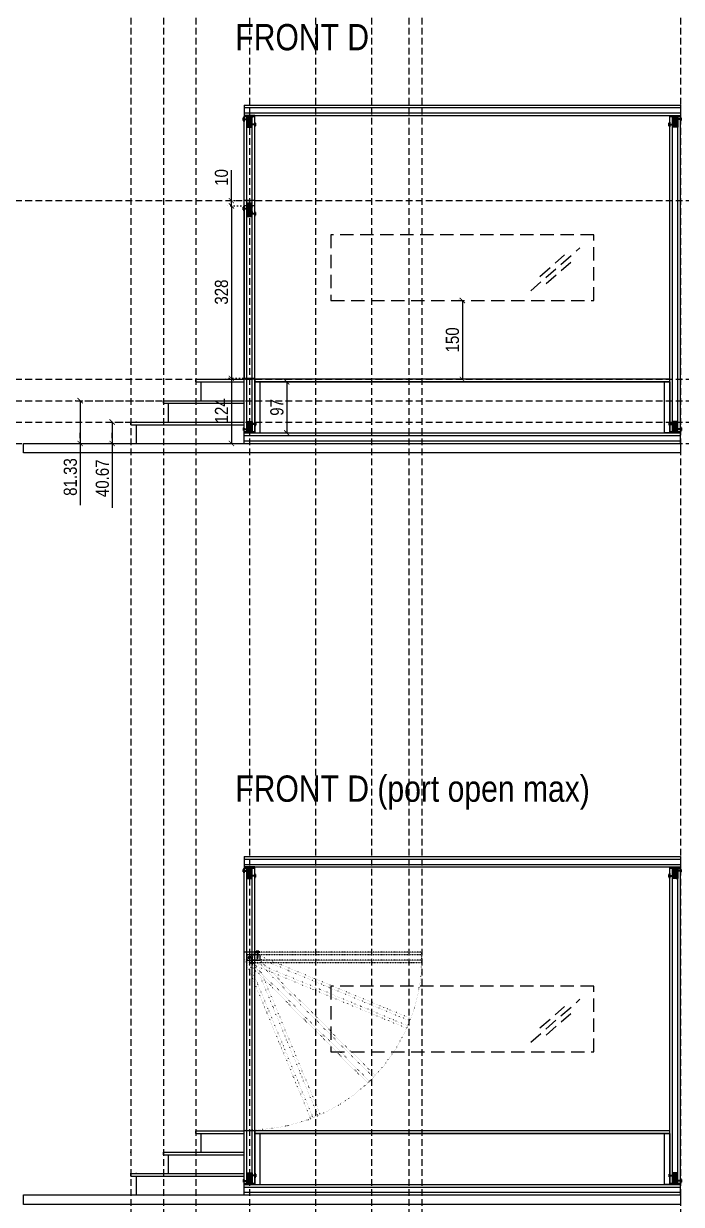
# Model space of a CAD drawing. Extents: x -680 to 5888, y -3600 to 1159.
# Drawn here: x 1170 to 2422, y -3600 to -1353 of the extents above; entities that cross this region are included whole.
import ezdxf

# ---------------------------------------------------------------- set-up
doc = ezdxf.new("R2010")
doc.units = 0
doc.linetypes.add('DASHED', pattern=[19.05, 12.7, -6.35])
doc.linetypes.add('DOTTED', pattern=[6.35, 0, -6.35])
doc.layers.get('0').update_dxf_attribs({"linetype": 'CONTINUOUS'})
doc.layers.get('DEFPOINTS').update_dxf_attribs({"linetype": 'CONTINUOUS'})
doc.layers.add('construction', color=252, linetype='CONTINUOUS')
doc.styles.get("Standard").update_dxf_attribs({"font": 'DejaVuSansCondensed.ttf'})
doc.dimstyles.new('big', dxfattribs={"dimscale": 10, "dimtxt": 2.5, "dimasz": 1, "dimexe": 1.25, "dimexo": 0.625, "dimtad": 1, "dimdsep": 46, "dimtxsty": 'STANDARD', "dimblk": 'ARCHTICK', "dimcen": 2.5, "dimadec": 0, "dimazin": 0, "dimtfac": 1, "dimtmove": 0, "dimatfit": 3, "dimldrblk": 'ARCHTICK', "dimfxl": 1, "dimarcsym": 0})
doc.dimstyles.new('ISO-25', dxfattribs={"dimtxt": 2.5, "dimasz": 1, "dimexe": 1.25, "dimexo": 0.625, "dimtad": 1, "dimdsep": 46, "dimtxsty": 'STANDARD', "dimblk": 'ARCHTICK', "dimcen": 2.5, "dimadec": 0, "dimazin": 0, "dimtfac": 1, "dimtmove": 0, "dimatfit": 3, "dimldrblk": 'ARCHTICK', "dimfxl": 1, "dimarcsym": 0})

# ---------------------------------------------------------------- blocks, each defined once
blk = doc.blocks.new('_ARCHTICK')
at = {"color": 0, "linetype": 'ByBlock', "const_width": 0.15}
blk.add_lwpolyline([(-0.5, -0.5), (0.5, 0.5)], dxfattribs=at)
blk = doc.blocks.new('*D84')
at = {"color": 0, "linetype": 'DOTTED', "lineweight": -2}
for p, q in [((1998.6, -1879.6), (1992.4, -1879.6)), ((1998.6, -2029.6), (1992.4, -2029.6))]:
    blk.add_line(p, q, dxfattribs=at)
at = {"color": 0, "lineweight": -2}
blk.add_line((2004.9, -1879.6), (2004.9, -2029.6), dxfattribs=at)
at = {"layer": 'DEFPOINTS', "color": 0}
for p in [(2004.9, -1879.6), (2004.9, -2029.6), (2004.9, -2029.6)]:
    blk.add_point(p, dxfattribs=at)
at = {"color": 0, "lineweight": -2, "xscale": 10, "yscale": 10, "zscale": 10}
for p, rotation in [((2004.9, -1879.6), 90), ((2004.9, -2029.6), 270)]:
    blk.add_blockref('_ARCHTICK', p, dxfattribs=dict(at, rotation=rotation))
at = {"color": 0, "insert": (1986.1, -1954.6), "char_height": 25, "attachment_point": 5, "rotation": 90}
blk.add_mtext('150', dxfattribs=at)
blk = doc.blocks.new('*D95')
at = {"color": 0, "linetype": 'DOTTED', "lineweight": -2}
for p, q in [((1583.6, -1699.6), (1552.8, -1699.6)), ((1593.6, -2027.6), (1552.8, -2027.6))]:
    blk.add_line(p, q, dxfattribs=at)
at = {"color": 0, "lineweight": -2}
blk.add_line((1565.3, -1699.6), (1565.3, -2027.6), dxfattribs=at)
at = {"layer": 'DEFPOINTS', "color": 0}
for p in [(1589.9, -1699.6), (1565.3, -2027.6), (1599.9, -2027.6)]:
    blk.add_point(p, dxfattribs=at)
at = {"color": 0, "lineweight": -2, "xscale": 10, "yscale": 10, "zscale": 10}
for p, rotation in [((1565.3, -1699.6), 90), ((1565.3, -2027.6), 270)]:
    blk.add_blockref('_ARCHTICK', p, dxfattribs=dict(at, rotation=rotation))
at = {"color": 0, "insert": (1546.5, -1863.6), "char_height": 25, "attachment_point": 5, "rotation": 90}
blk.add_mtext('328', dxfattribs=at)
blk = doc.blocks.new('*D97')
at = {"color": 0, "lineweight": -2}
for p, q in [((1565.3, -1689.6), (1565.3, -1631.4)), ((1565.3, -1699.6), (1565.3, -1689.6)), ((1565.3, -1699.6), (1565.3, -1709.6))]:
    blk.add_line(p, q, dxfattribs=at)
at = {"color": 0, "linetype": 'DOTTED', "lineweight": -2}
for p, q in [((1583.6, -1689.6), (1552.8, -1689.6)), ((1583.6, -1699.6), (1552.8, -1699.6))]:
    blk.add_line(p, q, dxfattribs=at)
at = {"layer": 'DEFPOINTS', "color": 0}
for p in [(1565.3, -1689.6), (1589.9, -1689.6), (1589.9, -1699.6)]:
    blk.add_point(p, dxfattribs=at)
at = {"color": 0, "lineweight": -2, "xscale": 10, "yscale": 10, "zscale": 10}
for p, rotation in [((1565.3, -1689.6), 270), ((1565.3, -1699.6), 90)]:
    blk.add_blockref('_ARCHTICK', p, dxfattribs=dict(at, rotation=rotation))
at = {"color": 0, "insert": (1546.5, -1645.5), "char_height": 25, "attachment_point": 5, "rotation": 90}
blk.add_mtext('10', dxfattribs=at)
blk = doc.blocks.new('*D98')
at = {"color": 0, "linetype": 'DOTTED', "lineweight": -2}
for p, q in [((1593.6, -2027.6), (1552.8, -2027.6)), ((1583.6, -2151.6), (1552.8, -2151.6))]:
    blk.add_line(p, q, dxfattribs=at)
at = {"color": 0, "lineweight": -2}
blk.add_line((1565.3, -2027.6), (1565.3, -2151.6), dxfattribs=at)
at = {"layer": 'DEFPOINTS', "color": 0}
for p in [(1599.9, -2027.6), (1565.3, -2151.6), (1589.9, -2151.6)]:
    blk.add_point(p, dxfattribs=at)
at = {"color": 0, "lineweight": -2, "xscale": 10, "yscale": 10, "zscale": 10}
for p, rotation in [((1565.3, -2027.6), 90), ((1565.3, -2151.6), 270)]:
    blk.add_blockref('_ARCHTICK', p, dxfattribs=dict(at, rotation=rotation))
at = {"color": 0, "insert": (1546.5, -2089.6), "char_height": 25, "attachment_point": 5, "rotation": 90}
blk.add_mtext('124', dxfattribs=at)
blk = doc.blocks.new('*D99')
at = {"color": 0, "linetype": 'DOTTED', "lineweight": -2}
for p, q in [((1370.8, -2110.9), (1326, -2110.9)), ((1377.6, -2151.6), (1326, -2151.6))]:
    blk.add_line(p, q, dxfattribs=at)
at = {"color": 0, "lineweight": -2}
for p, q in [((1338.5, -2110.9), (1338.5, -2151.6)), ((1338.5, -2141.6), (1338.5, -2131.6)), ((1338.5, -2151.6), (1338.5, -2274.1))]:
    blk.add_line(p, q, dxfattribs=at)
at = {"layer": 'DEFPOINTS', "color": 0}
for p in [(1377, -2110.9), (1338.5, -2151.6), (1383.9, -2151.6)]:
    blk.add_point(p, dxfattribs=at)
at = {"color": 0, "lineweight": -2, "xscale": 10, "yscale": 10, "zscale": 10}
for p, rotation in [((1338.5, -2110.9), 90), ((1338.5, -2151.6), 270)]:
    blk.add_blockref('_ARCHTICK', p, dxfattribs=dict(at, rotation=rotation))
at = {"color": 0, "insert": (1319.8, -2217.9), "char_height": 25, "attachment_point": 5, "rotation": 90}
blk.add_mtext('40.67', dxfattribs=at)
blk = doc.blocks.new('*D100')
at = {"color": 0, "linetype": 'DOTTED', "lineweight": -2}
for p, q in [((1429.6, -2070.3), (1265.1, -2070.3)), ((1377.6, -2151.6), (1265.1, -2151.6))]:
    blk.add_line(p, q, dxfattribs=at)
at = {"color": 0, "lineweight": -2}
for p, q in [((1277.6, -2070.3), (1277.6, -2151.6)), ((1277.6, -2141.6), (1277.6, -2131.6)), ((1277.6, -2151.6), (1277.6, -2269.3))]:
    blk.add_line(p, q, dxfattribs=at)
at = {"layer": 'DEFPOINTS', "color": 0}
for p in [(1435.9, -2070.3), (1277.6, -2151.6), (1383.9, -2151.6)]:
    blk.add_point(p, dxfattribs=at)
at = {"color": 0, "lineweight": -2, "xscale": 10, "yscale": 10, "zscale": 10}
for p, rotation in [((1277.6, -2070.3), 90), ((1277.6, -2151.6), 270)]:
    blk.add_blockref('_ARCHTICK', p, dxfattribs=dict(at, rotation=rotation))
at = {"color": 0, "insert": (1258.9, -2215.5), "char_height": 25, "attachment_point": 5, "rotation": 90}
blk.add_mtext('81.33', dxfattribs=at)
blk = doc.blocks.new('*D111')
at = {"color": 0, "linetype": 'DOTTED', "lineweight": -2}
for p, q in [((1626.1, -2034.6), (1683.2, -2034.6)), ((1626.1, -2131.6), (1683.2, -2131.6))]:
    blk.add_line(p, q, dxfattribs=at)
at = {"color": 0, "lineweight": -2}
blk.add_line((1670.7, -2034.6), (1670.7, -2131.6), dxfattribs=at)
at = {"layer": 'DEFPOINTS', "color": 0}
for p in [(1619.9, -2034.6), (1619.9, -2131.6), (1670.7, -2131.6)]:
    blk.add_point(p, dxfattribs=at)
at = {"color": 0, "lineweight": -2, "xscale": 10, "yscale": 10, "zscale": 10}
for p, rotation in [((1670.7, -2034.6), 90), ((1670.7, -2131.6), 270)]:
    blk.add_blockref('_ARCHTICK', p, dxfattribs=dict(at, rotation=rotation))
at = {"color": 0, "insert": (1652, -2083.1), "char_height": 25, "attachment_point": 5, "rotation": 90}
blk.add_mtext('97', dxfattribs=at)

msp = doc.modelspace()

# ---------------------------------------------------------------- hatches: boundary and pattern name
h = msp.add_hatch()
h.set_pattern_fill('ANSI31', color=256, scale=0.5, style=0)
h.set_pattern_definition([(45, (1589.8881, -2111.6029), (-1.122532, 1.122532), [])])
h.paths.add_polyline_path([(1589.888, -1527.603), (1589.888, -1529.603), (1609.888, -1529.603), (1609.888, -1527.603)])
h = msp.add_hatch()
h.set_pattern_fill('ANSI31', color=256, scale=0.5, angle=180, style=0)
h.set_pattern_definition([(135, (2419.8881, -2111.6029), (1.122532, 1.122532), [])])
h.paths.add_polyline_path([(2419.888, -1527.603), (2419.888, -1529.603), (2399.888, -1529.603), (2399.888, -1527.603)])
h = msp.add_hatch()
h.set_pattern_fill('ANSI36', color=201, scale=0.5, angle=180, style=0)
h.set_pattern_definition([(225, (4034.7953, -1450.53), (-0.841899, -3.086963), [3.96875, -0.79375, 0, -0.79375])])
h.paths.add_polyline_path([(1604.888, -1549.603), (1604.888, -1529.603), (1594.888, -1529.603), (1594.888, -1549.603)])
h = msp.add_hatch()
h.set_pattern_fill('ANSI36', color=201, scale=0.5, angle=360, style=0)
h.set_pattern_definition([(315, (-25.019, -1450.53), (0.841899, -3.086963), [3.96875, -0.79375, 0, -0.79375])])
h.paths.add_polyline_path([(2404.888, -1549.603), (2404.888, -1529.603), (2414.888, -1529.603), (2414.888, -1549.603)])
h = msp.add_hatch()
h.set_pattern_fill('ANSI36', color=201, scale=0.5, angle=180, style=0)
h.set_pattern_definition([(225, (73.5289, 7e-13), (-0.841899, -3.086963), [3.96875, -0.79375, 0, -0.79375])])
h.paths.add_polyline_path([(1594.888, -1694.603), (1594.888, -1719.603), (1604.888, -1719.603), (1604.888, -1694.603)])
h = msp.add_hatch(color=150)
edge = h.paths.add_edge_path()
edge.add_arc((1599.888, -1699.603), 2, 0, 360)
h = msp.add_hatch()
h.set_pattern_fill('ANSI36', color=201, scale=0.5, angle=180, style=0)
h.set_pattern_definition([(135, (4034.7953, -2208.6757), (-0.841899, 3.086963), [3.96875, -0.79375, 0, -0.79375])])
h.paths.add_polyline_path([(1604.888, -2109.603), (1604.888, -2129.603), (1594.888, -2129.603), (1594.888, -2109.603)])
h = msp.add_hatch()
h.set_pattern_fill('ANSI36', color=201, scale=0.5, style=0)
h.set_pattern_definition([(45, (-25.019, -2208.6757), (0.841899, 3.086963), [3.96875, -0.79375, 0, -0.79375])])
h.paths.add_polyline_path([(2404.888, -2109.603), (2404.888, -2129.603), (2414.888, -2129.603), (2414.888, -2109.603)])
h = msp.add_hatch()
h.set_pattern_fill('ANSI31', color=256, scale=0.5, angle=360, style=0)
h.set_pattern_definition([(315, (1589.8881, -1547.6029), (-1.122532, -1.122532), [])])
h.paths.add_polyline_path([(1589.888, -2131.603), (1589.888, -2129.603), (1609.888, -2129.603), (1609.888, -2131.603)])
h = msp.add_hatch()
h.set_pattern_fill('ANSI31', color=256, scale=0.5, angle=180, style=0)
h.set_pattern_definition([(225, (2419.8881, -1547.6029), (1.122532, -1.122532), [])])
h.paths.add_polyline_path([(2419.888, -2131.603), (2419.888, -2129.603), (2399.888, -2129.603), (2399.888, -2131.603)])
h = msp.add_hatch()
h.set_pattern_fill('ANSI31', color=256, scale=0.5, style=0)
h.set_pattern_definition([(45, (1589.8881, -3541.5886), (-1.122532, 1.122532), [])])
h.paths.add_polyline_path([(1589.888, -2957.589), (1589.888, -2959.589), (1609.888, -2959.589), (1609.888, -2957.589)])
h = msp.add_hatch()
h.set_pattern_fill('ANSI36', color=201, scale=0.5, angle=180, style=0)
h.set_pattern_definition([(225, (4034.7953, -2880.5157), (-0.841899, -3.086963), [3.96875, -0.79375, 0, -0.79375])])
h.paths.add_polyline_path([(1604.888, -2979.589), (1604.888, -2959.589), (1594.888, -2959.589), (1594.888, -2979.589)])
h = msp.add_hatch()
h.set_pattern_fill('ANSI31', color=256, scale=0.5, angle=180, style=0)
h.set_pattern_definition([(135, (2419.8881, -3541.5886), (1.122532, 1.122532), [])])
h.paths.add_polyline_path([(2419.888, -2957.589), (2419.888, -2959.589), (2399.888, -2959.589), (2399.888, -2957.589)])
h = msp.add_hatch()
h.set_pattern_fill('ANSI36', color=201, scale=0.5, angle=360, style=0)
h.set_pattern_definition([(315, (-25.019, -2880.5157), (0.841899, -3.086963), [3.96875, -0.79375, 0, -0.79375])])
h.paths.add_polyline_path([(2404.888, -2979.589), (2404.888, -2959.589), (2414.888, -2959.589), (2414.888, -2979.589)])
h = msp.add_hatch(color=150)
edge = h.paths.add_edge_path()
edge.add_arc((1599.888, -3129.589), 2, 0, 360)
h = msp.add_hatch()
h.set_pattern_fill('ANSI36', color=201, scale=0.5, angle=180, style=0)
h.set_pattern_definition([(135, (4034.7953, -3638.6614), (-0.841899, 3.086963), [3.96875, -0.79375, 0, -0.79375])])
h.paths.add_polyline_path([(1604.888, -3539.589), (1604.888, -3559.589), (1594.888, -3559.589), (1594.888, -3539.589)])
h = msp.add_hatch()
h.set_pattern_fill('ANSI36', color=201, scale=0.5, style=0)
h.set_pattern_definition([(45, (-25.019, -3638.6614), (0.841899, 3.086963), [3.96875, -0.79375, 0, -0.79375])])
h.paths.add_polyline_path([(2404.888, -3539.589), (2404.888, -3559.589), (2414.888, -3559.589), (2414.888, -3539.589)])
h = msp.add_hatch()
h.set_pattern_fill('ANSI31', color=256, scale=0.5, angle=360, style=0)
h.set_pattern_definition([(315, (1589.8881, -2977.5886), (-1.122532, -1.122532), [])])
h.paths.add_polyline_path([(1589.888, -3561.589), (1589.888, -3559.589), (1609.888, -3559.589), (1609.888, -3561.589)])
h = msp.add_hatch()
h.set_pattern_fill('ANSI31', color=256, scale=0.5, angle=180, style=0)
h.set_pattern_definition([(225, (2419.8881, -2977.5886), (1.122532, -1.122532), [])])
h.paths.add_polyline_path([(2419.888, -3561.589), (2419.888, -3559.589), (2399.888, -3559.589), (2399.888, -3561.589)])

# ---------------------------------------------------------------- linework, layer by layer
for p, q in [((1589.888, -1507.603), (2419.888, -1507.603)), ((1589.888, -1507.603), (1589.888, -1527.603)), ((1589.888, -1512.603), (2419.888, -1512.603)), ((1589.888, -1522.603), (2419.888, -1522.603)), ((1589.888, -1527.603), (2419.888, -1527.603)), ((2419.888, -1507.603), (2419.888, -1527.603)), ((1589.888, -2129.603), (1589.888, -1529.603)), ((1609.888, -1529.603), (1589.888, -1529.603)), ((1594.888, -2129.603), (1594.888, -1529.603)), ((1604.888, -2129.603), (1604.888, -1529.603)), ((1609.888, -2129.603), (1609.888, -1529.603)), ((2399.888, -2129.603), (2399.888, -1529.603)), ((2399.888, -1529.603), (2419.888, -1529.603)), ((2404.888, -2129.603), (2404.888, -1529.603)), ((2414.888, -2129.603), (2414.888, -1529.603)), ((2419.888, -2129.603), (2419.888, -1529.603)), ((1609.888, -1689.603), (1589.888, -1689.603)), ((1609.888, -2029.603), (1589.888, -2029.603)), ((1609.888, -2129.603), (1589.888, -2129.603)), ((1589.888, -2131.603), (2419.888, -2131.603)), ((1589.888, -2151.603), (1589.888, -2131.603)), ((2399.888, -2129.603), (2419.888, -2129.603)), ((2419.888, -2151.603), (2419.888, -2131.603)), ((1589.888, -2136.603), (2419.888, -2136.603)), ((1589.888, -2146.603), (2419.888, -2146.603)), ((1589.888, -2151.603), (2419.888, -2151.603)), ((1589.888, -2937.589), (2419.888, -2937.589)), ((1589.888, -2937.589), (1589.888, -2957.589)), ((1589.888, -2942.589), (2419.888, -2942.589)), ((2419.888, -2937.589), (2419.888, -2957.589)), ((1589.888, -2952.589), (2419.888, -2952.589)), ((1589.888, -2957.589), (2419.888, -2957.589)), ((1589.888, -3559.589), (1589.888, -2959.589)), ((1609.888, -2959.589), (1589.888, -2959.589)), ((1594.888, -3559.589), (1594.888, -2959.589)), ((1604.888, -3559.589), (1604.888, -2959.589)), ((1609.888, -3559.589), (1609.888, -2959.589)), ((2399.888, -3559.589), (2399.888, -2959.589)), ((2399.888, -2959.589), (2419.888, -2959.589)), ((2404.888, -3559.589), (2404.888, -2959.589)), ((2414.888, -3559.589), (2414.888, -2959.589)), ((2419.888, -3559.589), (2419.888, -2959.589)), ((1609.888, -3119.589), (1589.888, -3119.589)), ((1609.888, -3459.589), (1589.888, -3459.589)), ((1609.888, -3559.589), (1589.888, -3559.589)), ((1589.888, -3561.589), (2419.888, -3561.589)), ((1589.888, -3581.589), (1589.888, -3561.589)), ((1589.888, -3566.589), (2419.888, -3566.589)), ((2399.888, -3559.589), (2419.888, -3559.589)), ((2419.888, -3581.589), (2419.888, -3561.589)), ((1589.888, -3576.589), (2419.888, -3576.589)), ((1589.888, -3581.589), (2419.888, -3581.589))]:
    msp.add_line(p, q)
at = {"color": 150}
for p, q in [((1588.008, -1537.103), (1588.008, -1532.103)), ((1590.008, -1533.853), (1588.008, -1532.103)), ((1590.008, -1535.353), (1588.008, -1537.103)), ((1589.888, -1532.603), (1589.008, -1532.603)), ((1589.888, -1536.603), (1589.008, -1536.603)), ((1590.008, -1533.853), (1600.008, -1533.853)), ((1590.008, -1533.853), (1590.008, -1535.353)), ((1590.008, -1535.353), (1600.008, -1535.353)), ((1591.133, -1533.853), (1591.133, -1535.353)), ((1592.258, -1533.853), (1592.258, -1535.353)), ((1593.383, -1533.853), (1593.383, -1535.353)), ((1594.508, -1533.853), (1594.508, -1535.353)), ((1595.633, -1533.853), (1595.633, -1535.353)), ((1596.758, -1533.853), (1596.758, -1535.353)), ((1596.768, -1544.603), (1599.768, -1543.853)), ((1596.768, -1544.603), (1599.768, -1545.353)), ((1597.393, -1544.447), (1597.393, -1544.759)), ((1597.883, -1533.853), (1597.883, -1535.353)), ((1598.518, -1544.165), (1598.518, -1545.04)), ((1599.008, -1533.853), (1599.008, -1535.353)), ((1599.643, -1543.853), (1599.643, -1545.353)), ((1609.768, -1543.853), (1599.768, -1543.853)), ((1609.768, -1545.353), (1599.768, -1545.353)), ((1603.008, -1534.603), (1600.008, -1533.853)), ((1603.008, -1534.603), (1600.008, -1535.353)), ((1600.133, -1533.853), (1600.133, -1535.353)), ((1600.768, -1543.853), (1600.768, -1545.353)), ((1601.258, -1534.165), (1601.258, -1535.04)), ((1601.893, -1543.853), (1601.893, -1545.353)), ((1602.383, -1534.447), (1602.383, -1534.759)), ((1603.018, -1543.853), (1603.018, -1545.353)), ((1604.143, -1543.853), (1604.143, -1545.353)), ((1605.268, -1543.853), (1605.268, -1545.353)), ((1606.393, -1543.853), (1606.393, -1545.353)), ((1607.518, -1543.853), (1607.518, -1545.353)), ((1608.643, -1543.853), (1608.643, -1545.353)), ((1609.768, -1543.853), (1611.768, -1542.103)), ((1609.768, -1543.853), (1609.768, -1545.353)), ((1609.768, -1545.353), (1611.768, -1547.103)), ((1609.888, -1542.603), (1610.768, -1542.603)), ((1609.888, -1546.603), (1610.768, -1546.603)), ((1611.768, -1547.103), (1611.768, -1542.103)), ((2398.008, -1547.103), (2398.008, -1542.103)), ((2400.008, -1543.853), (2398.008, -1542.103)), ((2400.008, -1545.353), (2398.008, -1547.103)), ((2399.888, -1542.603), (2399.008, -1542.603)), ((2399.888, -1546.603), (2399.008, -1546.603)), ((2400.008, -1543.853), (2410.008, -1543.853)), ((2400.008, -1543.853), (2400.008, -1545.353)), ((2400.008, -1545.353), (2410.008, -1545.353)), ((2401.133, -1543.853), (2401.133, -1545.353)), ((2402.258, -1543.853), (2402.258, -1545.353)), ((2403.383, -1543.853), (2403.383, -1545.353)), ((2404.508, -1543.853), (2404.508, -1545.353)), ((2405.633, -1543.853), (2405.633, -1545.353)), ((2406.758, -1543.853), (2406.758, -1545.353)), ((2406.768, -1534.603), (2409.768, -1533.853)), ((2406.768, -1534.603), (2409.768, -1535.353)), ((2407.393, -1534.447), (2407.393, -1534.759)), ((2407.883, -1543.853), (2407.883, -1545.353)), ((2408.518, -1534.165), (2408.518, -1535.04)), ((2409.008, -1543.853), (2409.008, -1545.353)), ((2409.643, -1533.853), (2409.643, -1535.353)), ((2419.768, -1533.853), (2409.768, -1533.853)), ((2419.768, -1535.353), (2409.768, -1535.353)), ((2413.008, -1544.603), (2410.008, -1543.853)), ((2413.008, -1544.603), (2410.008, -1545.353)), ((2410.133, -1543.853), (2410.133, -1545.353)), ((2410.768, -1533.853), (2410.768, -1535.353)), ((2411.258, -1544.165), (2411.258, -1545.04)), ((2411.893, -1533.853), (2411.893, -1535.353)), ((2412.383, -1544.447), (2412.383, -1544.759)), ((2413.018, -1533.853), (2413.018, -1535.353)), ((2414.143, -1533.853), (2414.143, -1535.353)), ((2415.268, -1533.853), (2415.268, -1535.353)), ((2416.393, -1533.853), (2416.393, -1535.353)), ((2417.518, -1533.853), (2417.518, -1535.353)), ((2418.643, -1533.853), (2418.643, -1535.353)), ((2419.768, -1533.853), (2421.768, -1532.103)), ((2419.768, -1533.853), (2419.768, -1535.353)), ((2419.768, -1535.353), (2421.768, -1537.103)), ((2419.888, -1532.603), (2420.768, -1532.603)), ((2419.888, -1536.603), (2420.768, -1536.603)), ((2421.768, -1537.103), (2421.768, -1532.103)), ((1588.008, -1707.103), (1588.008, -1702.103)), ((1590.008, -1703.853), (1588.008, -1702.103)), ((1590.008, -1705.353), (1588.008, -1707.103)), ((1589.888, -1702.603), (1589.008, -1702.603)), ((1589.888, -1706.603), (1589.008, -1706.603)), ((1590.008, -1703.853), (1600.008, -1703.853)), ((1590.008, -1703.853), (1590.008, -1705.353)), ((1590.008, -1705.353), (1600.008, -1705.353)), ((1591.133, -1703.853), (1591.133, -1705.353)), ((1592.258, -1703.853), (1592.258, -1705.353)), ((1593.383, -1703.853), (1593.383, -1705.353)), ((1594.508, -1703.853), (1594.508, -1705.353)), ((1595.633, -1703.853), (1595.633, -1705.353)), ((1596.758, -1703.853), (1596.758, -1705.353)), ((1597.883, -1703.853), (1597.883, -1705.353)), ((1599.008, -1703.853), (1599.008, -1705.353)), ((1603.008, -1704.603), (1600.008, -1703.853)), ((1603.008, -1704.603), (1600.008, -1705.353)), ((1600.133, -1703.853), (1600.133, -1705.353)), ((1601.258, -1704.165), (1601.258, -1705.04)), ((1602.383, -1704.447), (1602.383, -1704.759)), ((1596.768, -1714.603), (1599.768, -1713.853)), ((1596.768, -1714.603), (1599.768, -1715.353)), ((1597.393, -1714.447), (1597.393, -1714.759)), ((1598.518, -1714.165), (1598.518, -1715.04)), ((1599.643, -1713.853), (1599.643, -1715.353)), ((1609.768, -1713.853), (1599.768, -1713.853)), ((1609.768, -1715.353), (1599.768, -1715.353)), ((1600.768, -1713.853), (1600.768, -1715.353)), ((1601.893, -1713.853), (1601.893, -1715.353)), ((1603.018, -1713.853), (1603.018, -1715.353)), ((1604.143, -1713.853), (1604.143, -1715.353)), ((1605.268, -1713.853), (1605.268, -1715.353)), ((1606.393, -1713.853), (1606.393, -1715.353)), ((1607.518, -1713.853), (1607.518, -1715.353)), ((1608.643, -1713.853), (1608.643, -1715.353)), ((1609.768, -1713.853), (1611.768, -1712.103)), ((1609.768, -1713.853), (1609.768, -1715.353)), ((1609.768, -1715.353), (1611.768, -1717.103)), ((1609.888, -1712.603), (1610.768, -1712.603)), ((1609.888, -1716.603), (1610.768, -1716.603)), ((1611.768, -1717.103), (1611.768, -1712.103)), ((1588.008, -2122.103), (1588.008, -2127.103)), ((1590.008, -2123.853), (1588.008, -2122.103)), ((1590.008, -2125.353), (1588.008, -2127.103)), ((1589.888, -2122.603), (1589.008, -2122.603)), ((1589.888, -2126.603), (1589.008, -2126.603)), ((1590.008, -2123.853), (1600.008, -2123.853)), ((1590.008, -2125.353), (1590.008, -2123.853)), ((1590.008, -2125.353), (1600.008, -2125.353)), ((1591.133, -2125.353), (1591.133, -2123.853)), ((1592.258, -2125.353), (1592.258, -2123.853)), ((1593.383, -2125.353), (1593.383, -2123.853)), ((1594.508, -2125.353), (1594.508, -2123.853)), ((1595.633, -2125.353), (1595.633, -2123.853)), ((1596.758, -2125.353), (1596.758, -2123.853)), ((1596.768, -2114.603), (1599.768, -2113.853)), ((1596.768, -2114.603), (1599.768, -2115.353)), ((1597.393, -2114.759), (1597.393, -2114.447)), ((1597.883, -2125.353), (1597.883, -2123.853)), ((1598.518, -2115.04), (1598.518, -2114.165)), ((1599.008, -2125.353), (1599.008, -2123.853)), ((1599.643, -2115.353), (1599.643, -2113.853)), ((1609.768, -2113.853), (1599.768, -2113.853)), ((1609.768, -2115.353), (1599.768, -2115.353)), ((1603.008, -2124.603), (1600.008, -2123.853)), ((1603.008, -2124.603), (1600.008, -2125.353)), ((1600.133, -2125.353), (1600.133, -2123.853)), ((1600.768, -2115.353), (1600.768, -2113.853)), ((1601.258, -2125.04), (1601.258, -2124.165)), ((1601.893, -2115.353), (1601.893, -2113.853)), ((1602.383, -2124.759), (1602.383, -2124.447)), ((1603.018, -2115.353), (1603.018, -2113.853)), ((1604.143, -2115.353), (1604.143, -2113.853)), ((1605.268, -2115.353), (1605.268, -2113.853)), ((1606.393, -2115.353), (1606.393, -2113.853)), ((1607.518, -2115.353), (1607.518, -2113.853)), ((1608.643, -2115.353), (1608.643, -2113.853)), ((1609.768, -2113.853), (1611.768, -2112.103)), ((1609.768, -2115.353), (1609.768, -2113.853)), ((1609.768, -2115.353), (1611.768, -2117.103)), ((1609.888, -2112.603), (1610.768, -2112.603)), ((1609.888, -2116.603), (1610.768, -2116.603)), ((1611.768, -2112.103), (1611.768, -2117.103)), ((2398.008, -2112.103), (2398.008, -2117.103)), ((2400.008, -2113.853), (2398.008, -2112.103)), ((2400.008, -2115.353), (2398.008, -2117.103)), ((2399.888, -2112.603), (2399.008, -2112.603)), ((2399.888, -2116.603), (2399.008, -2116.603)), ((2400.008, -2113.853), (2410.008, -2113.853)), ((2400.008, -2115.353), (2400.008, -2113.853)), ((2400.008, -2115.353), (2410.008, -2115.353)), ((2401.133, -2115.353), (2401.133, -2113.853)), ((2402.258, -2115.353), (2402.258, -2113.853)), ((2403.383, -2115.353), (2403.383, -2113.853)), ((2404.508, -2115.353), (2404.508, -2113.853)), ((2405.633, -2115.353), (2405.633, -2113.853)), ((2406.758, -2115.353), (2406.758, -2113.853)), ((2406.768, -2124.603), (2409.768, -2123.853)), ((2406.768, -2124.603), (2409.768, -2125.353)), ((2407.393, -2124.759), (2407.393, -2124.447)), ((2407.883, -2115.353), (2407.883, -2113.853)), ((2408.518, -2125.04), (2408.518, -2124.165)), ((2409.008, -2115.353), (2409.008, -2113.853)), ((2409.643, -2125.353), (2409.643, -2123.853)), ((2419.768, -2123.853), (2409.768, -2123.853)), ((2419.768, -2125.353), (2409.768, -2125.353)), ((2413.008, -2114.603), (2410.008, -2113.853)), ((2413.008, -2114.603), (2410.008, -2115.353)), ((2410.133, -2115.353), (2410.133, -2113.853)), ((2410.768, -2125.353), (2410.768, -2123.853)), ((2411.258, -2115.04), (2411.258, -2114.165)), ((2411.893, -2125.353), (2411.893, -2123.853)), ((2412.383, -2114.759), (2412.383, -2114.447)), ((2413.018, -2125.353), (2413.018, -2123.853)), ((2414.143, -2125.353), (2414.143, -2123.853)), ((2415.268, -2125.353), (2415.268, -2123.853)), ((2416.393, -2125.353), (2416.393, -2123.853)), ((2417.518, -2125.353), (2417.518, -2123.853)), ((2418.643, -2125.353), (2418.643, -2123.853)), ((2419.768, -2123.853), (2421.768, -2122.103)), ((2419.768, -2125.353), (2419.768, -2123.853)), ((2419.768, -2125.353), (2421.768, -2127.103)), ((2419.888, -2122.603), (2420.768, -2122.603)), ((2419.888, -2126.603), (2420.768, -2126.603)), ((2421.768, -2122.103), (2421.768, -2127.103)), ((1588.008, -2967.089), (1588.008, -2962.089)), ((1590.008, -2963.839), (1588.008, -2962.089)), ((1590.008, -2965.339), (1588.008, -2967.089)), ((1589.888, -2962.589), (1589.008, -2962.589)), ((1590.008, -2963.839), (1600.008, -2963.839)), ((1590.008, -2963.839), (1590.008, -2965.339)), ((1590.008, -2965.339), (1600.008, -2965.339)), ((1591.133, -2963.839), (1591.133, -2965.339)), ((1592.258, -2963.839), (1592.258, -2965.339)), ((1593.383, -2963.839), (1593.383, -2965.339)), ((1594.508, -2963.839), (1594.508, -2965.339)), ((1595.633, -2963.839), (1595.633, -2965.339)), ((1596.758, -2963.839), (1596.758, -2965.339)), ((1597.883, -2963.839), (1597.883, -2965.339)), ((1599.008, -2963.839), (1599.008, -2965.339)), ((1603.008, -2964.589), (1600.008, -2963.839)), ((1603.008, -2964.589), (1600.008, -2965.339)), ((1600.133, -2963.839), (1600.133, -2965.339)), ((1601.258, -2964.151), (1601.258, -2965.026)), ((1602.383, -2964.432), (1602.383, -2964.745)), ((2406.768, -2964.589), (2409.768, -2963.839)), ((2406.768, -2964.589), (2409.768, -2965.339)), ((2407.393, -2964.432), (2407.393, -2964.745)), ((2408.518, -2964.151), (2408.518, -2965.026)), ((2409.643, -2963.839), (2409.643, -2965.339)), ((2419.768, -2963.839), (2409.768, -2963.839)), ((2419.768, -2965.339), (2409.768, -2965.339)), ((2410.768, -2963.839), (2410.768, -2965.339)), ((2411.893, -2963.839), (2411.893, -2965.339)), ((2413.018, -2963.839), (2413.018, -2965.339)), ((2414.143, -2963.839), (2414.143, -2965.339)), ((2415.268, -2963.839), (2415.268, -2965.339)), ((2416.393, -2963.839), (2416.393, -2965.339)), ((2417.518, -2963.839), (2417.518, -2965.339)), ((2418.643, -2963.839), (2418.643, -2965.339)), ((2419.768, -2963.839), (2421.768, -2962.089)), ((2419.768, -2963.839), (2419.768, -2965.339)), ((2419.768, -2965.339), (2421.768, -2967.089)), ((2419.888, -2962.589), (2420.768, -2962.589)), ((2421.768, -2967.089), (2421.768, -2962.089)), ((1589.888, -2966.589), (1589.008, -2966.589)), ((1596.768, -2974.589), (1599.768, -2973.839)), ((1596.768, -2974.589), (1599.768, -2975.339)), ((1597.393, -2974.432), (1597.393, -2974.745)), ((1598.518, -2974.151), (1598.518, -2975.026)), ((1599.643, -2973.839), (1599.643, -2975.339)), ((1609.768, -2973.839), (1599.768, -2973.839)), ((1609.768, -2975.339), (1599.768, -2975.339)), ((1600.768, -2973.839), (1600.768, -2975.339)), ((1601.893, -2973.839), (1601.893, -2975.339)), ((1603.018, -2973.839), (1603.018, -2975.339)), ((1604.143, -2973.839), (1604.143, -2975.339)), ((1605.268, -2973.839), (1605.268, -2975.339)), ((1606.393, -2973.839), (1606.393, -2975.339)), ((1607.518, -2973.839), (1607.518, -2975.339)), ((1608.643, -2973.839), (1608.643, -2975.339)), ((1609.768, -2973.839), (1611.768, -2972.089)), ((1609.768, -2973.839), (1609.768, -2975.339)), ((1609.768, -2975.339), (1611.768, -2977.089)), ((1609.888, -2972.589), (1610.768, -2972.589)), ((1609.888, -2976.589), (1610.768, -2976.589)), ((1611.768, -2977.089), (1611.768, -2972.089)), ((2398.008, -2977.089), (2398.008, -2972.089)), ((2400.008, -2973.839), (2398.008, -2972.089)), ((2400.008, -2975.339), (2398.008, -2977.089)), ((2399.888, -2972.589), (2399.008, -2972.589)), ((2399.888, -2976.589), (2399.008, -2976.589)), ((2400.008, -2973.839), (2410.008, -2973.839)), ((2400.008, -2973.839), (2400.008, -2975.339)), ((2400.008, -2975.339), (2410.008, -2975.339)), ((2401.133, -2973.839), (2401.133, -2975.339)), ((2402.258, -2973.839), (2402.258, -2975.339)), ((2403.383, -2973.839), (2403.383, -2975.339)), ((2404.508, -2973.839), (2404.508, -2975.339)), ((2405.633, -2973.839), (2405.633, -2975.339)), ((2406.758, -2973.839), (2406.758, -2975.339)), ((2407.883, -2973.839), (2407.883, -2975.339)), ((2409.008, -2973.839), (2409.008, -2975.339)), ((2413.008, -2974.589), (2410.008, -2973.839)), ((2413.008, -2974.589), (2410.008, -2975.339)), ((2410.133, -2973.839), (2410.133, -2975.339)), ((2411.258, -2974.151), (2411.258, -2975.026)), ((2412.383, -2974.432), (2412.383, -2974.745)), ((2419.888, -2966.589), (2420.768, -2966.589)), ((1617.388, -3117.709), (1612.388, -3117.709)), ((1614.138, -3119.709), (1612.388, -3117.709)), ((1612.888, -3119.589), (1612.888, -3118.709)), ((1614.138, -3119.709), (1614.138, -3129.709)), ((1614.138, -3119.709), (1615.638, -3119.709)), ((1614.138, -3120.834), (1615.638, -3120.834)), ((1614.138, -3121.959), (1615.638, -3121.959)), ((1614.138, -3123.084), (1615.638, -3123.084)), ((1615.638, -3119.709), (1617.388, -3117.709)), ((1615.638, -3119.709), (1615.638, -3129.709)), ((1616.888, -3119.589), (1616.888, -3118.709)), ((1604.138, -3139.469), (1602.388, -3141.469)), ((1607.388, -3141.469), (1602.388, -3141.469)), ((1602.888, -3139.589), (1602.888, -3140.469)), ((1604.888, -3126.469), (1604.138, -3129.469)), ((1604.138, -3129.344), (1605.638, -3129.344)), ((1604.138, -3139.469), (1604.138, -3129.469)), ((1604.138, -3130.469), (1605.638, -3130.469)), ((1604.138, -3131.594), (1605.638, -3131.594)), ((1604.138, -3132.719), (1605.638, -3132.719)), ((1604.138, -3133.844), (1605.638, -3133.844)), ((1604.138, -3134.969), (1605.638, -3134.969)), ((1604.138, -3136.094), (1605.638, -3136.094)), ((1604.138, -3137.219), (1605.638, -3137.219)), ((1604.138, -3138.344), (1605.638, -3138.344)), ((1604.138, -3139.469), (1605.638, -3139.469)), ((1604.451, -3128.219), (1605.326, -3128.219)), ((1604.732, -3127.094), (1605.044, -3127.094)), ((1604.888, -3126.469), (1605.638, -3129.469)), ((1605.638, -3139.469), (1605.638, -3129.469)), ((1605.638, -3139.469), (1607.388, -3141.469)), ((1606.888, -3139.589), (1606.888, -3140.469)), ((1614.138, -3124.209), (1615.638, -3124.209)), ((1614.138, -3125.334), (1615.638, -3125.334)), ((1614.138, -3126.459), (1615.638, -3126.459)), ((1614.138, -3127.584), (1615.638, -3127.584)), ((1614.138, -3128.709), (1615.638, -3128.709)), ((1614.888, -3132.709), (1614.138, -3129.709)), ((1614.138, -3129.834), (1615.638, -3129.834)), ((1614.451, -3130.959), (1615.326, -3130.959)), ((1614.732, -3132.084), (1615.044, -3132.084)), ((1614.888, -3132.709), (1615.638, -3129.709)), ((1596.768, -3544.589), (1599.768, -3543.839)), ((1596.768, -3544.589), (1599.768, -3545.339)), ((1597.393, -3544.745), (1597.393, -3544.432)), ((1598.518, -3545.026), (1598.518, -3544.151)), ((1599.643, -3545.339), (1599.643, -3543.839)), ((1609.768, -3543.839), (1599.768, -3543.839)), ((1609.768, -3545.339), (1599.768, -3545.339)), ((1600.768, -3545.339), (1600.768, -3543.839)), ((1601.893, -3545.339), (1601.893, -3543.839)), ((1603.018, -3545.339), (1603.018, -3543.839)), ((1604.143, -3545.339), (1604.143, -3543.839)), ((1605.268, -3545.339), (1605.268, -3543.839)), ((1606.393, -3545.339), (1606.393, -3543.839)), ((1607.518, -3545.339), (1607.518, -3543.839)), ((1608.643, -3545.339), (1608.643, -3543.839)), ((1609.768, -3543.839), (1611.768, -3542.089)), ((1609.768, -3545.339), (1609.768, -3543.839)), ((1609.768, -3545.339), (1611.768, -3547.089)), ((1609.888, -3542.589), (1610.768, -3542.589)), ((1609.888, -3546.589), (1610.768, -3546.589)), ((1611.768, -3542.089), (1611.768, -3547.089)), ((2398.008, -3542.089), (2398.008, -3547.089)), ((2400.008, -3543.839), (2398.008, -3542.089)), ((2400.008, -3545.339), (2398.008, -3547.089)), ((2399.888, -3542.589), (2399.008, -3542.589)), ((2399.888, -3546.589), (2399.008, -3546.589)), ((2400.008, -3543.839), (2410.008, -3543.839)), ((2400.008, -3545.339), (2400.008, -3543.839)), ((2400.008, -3545.339), (2410.008, -3545.339)), ((2401.133, -3545.339), (2401.133, -3543.839)), ((2402.258, -3545.339), (2402.258, -3543.839)), ((2403.383, -3545.339), (2403.383, -3543.839)), ((2404.508, -3545.339), (2404.508, -3543.839)), ((2405.633, -3545.339), (2405.633, -3543.839)), ((2406.758, -3545.339), (2406.758, -3543.839)), ((2407.883, -3545.339), (2407.883, -3543.839)), ((2409.008, -3545.339), (2409.008, -3543.839)), ((2413.008, -3544.589), (2410.008, -3543.839)), ((2413.008, -3544.589), (2410.008, -3545.339)), ((2410.133, -3545.339), (2410.133, -3543.839)), ((2411.258, -3545.026), (2411.258, -3544.151)), ((2412.383, -3544.745), (2412.383, -3544.432)), ((1588.008, -3552.089), (1588.008, -3557.089)), ((1590.008, -3553.839), (1588.008, -3552.089)), ((1590.008, -3555.339), (1588.008, -3557.089)), ((1589.888, -3552.589), (1589.008, -3552.589)), ((1589.888, -3556.589), (1589.008, -3556.589)), ((1590.008, -3553.839), (1600.008, -3553.839)), ((1590.008, -3555.339), (1590.008, -3553.839)), ((1590.008, -3555.339), (1600.008, -3555.339)), ((1591.133, -3555.339), (1591.133, -3553.839)), ((1592.258, -3555.339), (1592.258, -3553.839)), ((1593.383, -3555.339), (1593.383, -3553.839)), ((1594.508, -3555.339), (1594.508, -3553.839)), ((1595.633, -3555.339), (1595.633, -3553.839)), ((1596.758, -3555.339), (1596.758, -3553.839)), ((1597.883, -3555.339), (1597.883, -3553.839)), ((1599.008, -3555.339), (1599.008, -3553.839)), ((1603.008, -3554.589), (1600.008, -3553.839)), ((1603.008, -3554.589), (1600.008, -3555.339)), ((1600.133, -3555.339), (1600.133, -3553.839)), ((1601.258, -3555.026), (1601.258, -3554.151)), ((1602.383, -3554.745), (1602.383, -3554.432)), ((2406.768, -3554.589), (2409.768, -3553.839)), ((2406.768, -3554.589), (2409.768, -3555.339)), ((2407.393, -3554.745), (2407.393, -3554.432)), ((2408.518, -3555.026), (2408.518, -3554.151)), ((2409.643, -3555.339), (2409.643, -3553.839)), ((2419.768, -3553.839), (2409.768, -3553.839)), ((2419.768, -3555.339), (2409.768, -3555.339)), ((2410.768, -3555.339), (2410.768, -3553.839)), ((2411.893, -3555.339), (2411.893, -3553.839)), ((2413.018, -3555.339), (2413.018, -3553.839)), ((2414.143, -3555.339), (2414.143, -3553.839)), ((2415.268, -3555.339), (2415.268, -3553.839)), ((2416.393, -3555.339), (2416.393, -3553.839)), ((2417.518, -3555.339), (2417.518, -3553.839)), ((2418.643, -3555.339), (2418.643, -3553.839)), ((2419.768, -3553.839), (2421.768, -3552.089)), ((2419.768, -3555.339), (2419.768, -3553.839)), ((2419.768, -3555.339), (2421.768, -3557.089)), ((2419.888, -3552.589), (2420.768, -3552.589)), ((2419.888, -3556.589), (2420.768, -3556.589)), ((2421.768, -3552.089), (2421.768, -3557.089))]:
    msp.add_line(p, q, dxfattribs=at)
at = {"color": 64}
for p, q in [((1594.888, -2027.603), (1594.888, -1699.603)), ((1604.888, -2027.603), (1604.888, -1699.603))]:
    msp.add_line(p, q, dxfattribs=at)
at = {"color": 4, "linetype": 'DASHED', "ltscale": 2}
for p, q in [((2135.248, -1861.029), (2228.748, -1779.217)), ((2152.648, -1833.748), (2199.398, -1792.842)), ((2164.597, -1847.404), (2211.347, -1806.497)), ((2135.248, -3291.015), (2228.748, -3209.202)), ((2152.648, -3263.734), (2199.398, -3222.828)), ((2164.597, -3277.389), (2211.347, -3236.483))]:
    msp.add_line(p, q, dxfattribs=at)
at = {"color": 2}
for p, q in [((1497.888, -2034.603), (1497.888, -2029.603)), ((1497.888, -2029.603), (1589.888, -2029.603)), ((1497.888, -2034.603), (1589.888, -2034.603)), ((1507.888, -2070.27), (1507.888, -2034.603)), ((1435.888, -2075.27), (1435.888, -2070.27)), ((1435.888, -2070.27), (1589.888, -2070.27)), ((1435.888, -2075.27), (1589.888, -2075.27)), ((1445.888, -2110.936), (1445.888, -2075.27)), ((1373.888, -2110.936), (1589.888, -2110.936)), ((1373.888, -2115.936), (1373.888, -2110.936)), ((1373.888, -2115.936), (1589.888, -2115.936)), ((1383.888, -2115.936), (1383.888, -2151.603)), ((1497.888, -3464.589), (1497.888, -3459.589)), ((1497.888, -3459.589), (1589.888, -3459.589)), ((1497.888, -3464.589), (1589.888, -3464.589)), ((1507.888, -3500.255), (1507.888, -3464.589)), ((1435.888, -3505.255), (1435.888, -3500.255)), ((1435.888, -3500.255), (1589.888, -3500.255)), ((1435.888, -3505.255), (1589.888, -3505.255)), ((1445.888, -3540.922), (1445.888, -3505.255)), ((1373.888, -3540.922), (1589.888, -3540.922)), ((1373.888, -3545.922), (1373.888, -3540.922)), ((1373.888, -3545.922), (1589.888, -3545.922)), ((1383.888, -3545.922), (1383.888, -3581.589))]:
    msp.add_line(p, q, dxfattribs=at)
at = {"color": 64, "linetype": 'DOTTED', "ltscale": 0.4}
for p, q in [((1720.789, -3434.534), (1595.269, -3131.502)), ((1828.284, -3365.055), (1596.353, -3133.124)), ((1901.007, -3259.728), (1597.975, -3134.208)), ((1904.834, -3250.489), (1601.802, -3124.969)), ((1835.355, -3357.984), (1603.424, -3126.053)), ((1730.028, -3430.708), (1604.508, -3127.675))]:
    msp.add_line(p, q, dxfattribs=at)
at = {"color": 64, "linetype": 'DOTTED', "ltscale": 0.02}
for p, q in [((1927.888, -3124.589), (1599.888, -3124.589)), ((1927.888, -3134.589), (1599.888, -3134.589))]:
    msp.add_line(p, q, dxfattribs=at)
for points in [[(1589.888, -1527.603), (1589.888, -1529.603), (1609.888, -1529.603), (1609.888, -1527.603)], [(2419.888, -1527.603), (2419.888, -1529.603), (2399.888, -1529.603), (2399.888, -1527.603)], [(1589.888, -2131.603), (1589.888, -2129.603), (1609.888, -2129.603), (1609.888, -2131.603)], [(2419.888, -2131.603), (2419.888, -2129.603), (2399.888, -2129.603), (2399.888, -2131.603)], [(1589.888, -2957.589), (1589.888, -2959.589), (1609.888, -2959.589), (1609.888, -2957.589)], [(2419.888, -2957.589), (2419.888, -2959.589), (2399.888, -2959.589), (2399.888, -2957.589)], [(1589.888, -3561.589), (1589.888, -3559.589), (1609.888, -3559.589), (1609.888, -3561.589)], [(2419.888, -3561.589), (2419.888, -3559.589), (2399.888, -3559.589), (2399.888, -3561.589)]]:
    msp.add_lwpolyline(points, close=True)
at = {"color": 150}
for points in [[(1589.888, -1539.003), (1589.008, -1539.003), (1589.008, -1530.203), (1589.888, -1530.203)], [(1609.888, -1549.003), (1610.768, -1549.003), (1610.768, -1540.203), (1609.888, -1540.203)], [(2399.888, -1549.003), (2399.008, -1549.003), (2399.008, -1540.203), (2399.888, -1540.203)], [(2419.888, -1539.003), (2420.768, -1539.003), (2420.768, -1530.203), (2419.888, -1530.203)], [(1589.888, -1709.003), (1589.008, -1709.003), (1589.008, -1700.203), (1589.888, -1700.203)], [(1609.888, -1719.003), (1610.768, -1719.003), (1610.768, -1710.203), (1609.888, -1710.203)], [(1609.888, -2110.203), (1610.768, -2110.203), (1610.768, -2119.003), (1609.888, -2119.003)], [(2399.888, -2110.203), (2399.008, -2110.203), (2399.008, -2119.003), (2399.888, -2119.003)], [(1589.888, -2120.203), (1589.008, -2120.203), (1589.008, -2129.003), (1589.888, -2129.003)], [(2419.888, -2120.203), (2420.768, -2120.203), (2420.768, -2129.003), (2419.888, -2129.003)], [(1589.888, -2968.989), (1589.008, -2968.989), (1589.008, -2960.189), (1589.888, -2960.189)], [(2419.888, -2968.989), (2420.768, -2968.989), (2420.768, -2960.189), (2419.888, -2960.189)], [(1609.888, -2978.989), (1610.768, -2978.989), (1610.768, -2970.189), (1609.888, -2970.189)], [(2399.888, -2978.989), (2399.008, -2978.989), (2399.008, -2970.189), (2399.888, -2970.189)], [(1619.288, -3119.589), (1619.288, -3118.709), (1610.488, -3118.709), (1610.488, -3119.589)], [(1609.288, -3139.589), (1609.288, -3140.469), (1600.488, -3140.469), (1600.488, -3139.589)], [(1609.888, -3540.189), (1610.768, -3540.189), (1610.768, -3548.989), (1609.888, -3548.989)], [(2399.888, -3540.189), (2399.008, -3540.189), (2399.008, -3548.989), (2399.888, -3548.989)], [(1589.888, -3550.189), (1589.008, -3550.189), (1589.008, -3558.989), (1589.888, -3558.989)], [(2419.888, -3550.189), (2420.768, -3550.189), (2420.768, -3558.989), (2419.888, -3558.989)]]:
    msp.add_lwpolyline(points, close=True, dxfattribs=at)
at = {"color": 201}
for points in [[(1604.888, -1549.603), (1604.888, -1529.603), (1594.888, -1529.603), (1594.888, -1549.603)], [(2404.888, -1549.603), (2404.888, -1529.603), (2414.888, -1529.603), (2414.888, -1549.603)], [(1604.888, -2109.603), (1604.888, -2129.603), (1594.888, -2129.603), (1594.888, -2109.603)], [(2404.888, -2109.603), (2404.888, -2129.603), (2414.888, -2129.603), (2414.888, -2109.603)], [(1604.888, -2979.589), (1604.888, -2959.589), (1594.888, -2959.589), (1594.888, -2979.589)], [(2404.888, -2979.589), (2404.888, -2959.589), (2414.888, -2959.589), (2414.888, -2979.589)], [(1604.888, -3539.589), (1604.888, -3559.589), (1594.888, -3559.589), (1594.888, -3539.589)], [(2404.888, -3539.589), (2404.888, -3559.589), (2414.888, -3559.589), (2414.888, -3539.589)]]:
    msp.add_lwpolyline(points, close=True, dxfattribs=at)
at = {"color": 64}
msp.add_lwpolyline([(1589.888, -1699.603), (1589.888, -2027.603), (1609.888, -2027.603), (1609.888, -1699.603)], close=True, dxfattribs=at)
at = {"color": 6}
for points in [[(1594.888, -1694.603), (1594.888, -1719.603), (1604.888, -1719.603), (1604.888, -1694.603)], [(1594.888, -3134.589), (1619.888, -3134.589), (1619.888, -3124.589), (1594.888, -3124.589)]]:
    msp.add_lwpolyline(points, close=True, dxfattribs=at)
at = {"color": 4, "linetype": 'DASHED', "ltscale": 2}
for points in [[(1754.888, -1754.603), (1754.888, -1879.603), (2254.888, -1879.603), (2254.888, -1754.603)], [(1754.888, -3184.589), (1754.888, -3309.589), (2254.888, -3309.589), (2254.888, -3184.589)]]:
    msp.add_lwpolyline(points, close=True, dxfattribs=at)
at = {"color": 2}
for points in [[(1609.888, -2029.603), (1609.888, -2034.603), (2399.888, -2034.603), (2399.888, -2029.603)], [(1609.888, -3459.589), (1609.888, -3464.589), (2399.888, -3464.589), (2399.888, -3459.589)]]:
    msp.add_lwpolyline(points, close=True, dxfattribs=at)
at = {"color": 3}
for points in [[(1619.888, -2131.603), (1619.888, -2034.603), (1609.888, -2034.603), (1609.888, -2131.603)], [(1609.888, -2034.603), (1609.888, -2131.603), (2399.888, -2131.603), (2399.888, -2034.603)], [(2389.888, -2131.603), (2389.888, -2034.603), (2399.888, -2034.603), (2399.888, -2131.603)], [(1619.888, -3561.589), (1619.888, -3464.589), (1609.888, -3464.589), (1609.888, -3561.589)], [(1609.888, -3464.589), (1609.888, -3561.589), (2399.888, -3561.589), (2399.888, -3464.589)], [(2389.888, -3561.589), (2389.888, -3464.589), (2399.888, -3464.589), (2399.888, -3561.589)]]:
    msp.add_lwpolyline(points, close=True, dxfattribs=at)
at = {"color": 32}
for points in [[(1169.888, -2169.603), (1169.888, -2151.603), (2419.888, -2151.603), (2419.888, -2169.603)], [(1169.888, -3599.589), (1169.888, -3581.589), (2419.888, -3581.589), (2419.888, -3599.589)]]:
    msp.add_lwpolyline(points, close=True, dxfattribs=at)
at = {"color": 64, "linetype": 'DOTTED', "ltscale": 0.4}
for points in [[(1592.817, -3136.66), (1824.748, -3368.591), (1838.89, -3354.449), (1606.959, -3122.518)], [(1596.061, -3138.827), (1899.094, -3264.348), (1906.747, -3245.87), (1603.715, -3120.35)], [(1590.649, -3133.415), (1716.169, -3436.448), (1734.647, -3428.794), (1609.127, -3125.762)]]:
    msp.add_lwpolyline(points, close=True, dxfattribs=at)
at = {"color": 64, "linetype": 'DOTTED', "ltscale": 0.02}
msp.add_lwpolyline([(1599.888, -3139.589), (1927.888, -3139.589), (1927.888, -3119.589), (1599.888, -3119.589)], close=True, dxfattribs=at)
at = {"color": 150}
for centre, radius in [((1599.888, -1539.603), 1), ((2409.888, -1539.603), 1), ((1599.888, -1699.603), 2), ((1599.888, -2119.603), 1), ((2409.888, -2119.603), 1), ((1599.888, -2969.589), 1), ((2409.888, -2969.589), 1), ((1599.888, -3129.589), 2), ((1599.888, -3549.589), 1), ((2409.888, -3549.589), 1)]:
    msp.add_circle(centre, radius, dxfattribs=at)
at = {"color": 6}
for centre in [(1599.888, -1699.603), (1599.888, -3129.589)]:
    msp.add_circle(centre, 2.25, dxfattribs=at)
at = {"color": 6, "linetype": 'DOTTED', "ltscale": 0.4}
msp.add_arc((1599.888, -3129.589), 328, 268.252907, 1.747093, dxfattribs=at)
msp.add_arc((1599.888, -3129.589), 328, 268.252907, 1.747093, dxfattribs=at)
for p in [(1373.888, -2070.27), (1373.888, -2110.936), (1383.888, -2110.936), (1373.888, -3500.255), (1373.888, -3540.922), (1383.888, -3540.922)]:
    msp.add_point(p)
at = {"layer": 'construction', "linetype": 'DASHED'}
for p, direction in [((1373.888, -153.927), (0, -1)), ((1435.888, -153.927), (0, -1)), ((1497.888, -153.927), (0, -1)), ((1599.888, 610.073), (0, -1)), ((1725.408, -904.843), (0, -1)), ((1831.819, -833.741), (0, -1)), ((1902.921, -727.33), (0, -1)), ((1927.888, -601.81), (0, -1)), ((2419.888, 807.073), (0, -1)), ((-3.677, -1689.603), (1, 0)), ((-1.677, -2029.603), (1, 0)), ((-63.677, -2070.27), (1, 0)), ((-125.677, -2110.936), (1, 0)), ((830, -2151.603), (1, 0))]:
    msp.add_xline(p, direction, dxfattribs=at)

# ---------------------------------------------------------------- texts
at = {"char_height": 50, "attachment_point": 1}
for s, insert, width in [('{FRONT D}', (1572.828, -1353.482), 583.64868), ('{FRONT D (port open max)}', (1572.828, -2783.468), 1105.86869)]:
    msp.add_mtext(s, dxfattribs=dict(at, insert=insert, width=width))

# ---------------------------------------------------------------- dimensions: what is measured, and where the dimension line sits
for base, p1, p2, dimstyle, override, picture, middle in [((1565.296, -1689.603), (1589.888, -1699.603), (1589.888, -1689.603), 'big', {"dimlfac": 1}, '*D97', (1546.546, -1645.496)), ((1565.296, -2027.603), (1589.888, -1699.603), (1599.888, -2027.603), 'big', {"dimlfac": 1}, '*D95', (1546.546, -1863.603)), ((2004.888, -2029.603), (2004.888, -1879.603), (2004.888, -2029.603), 'ISO-25', {"dimscale": 10, "dimlfac": 1, "dimblk": 'ARCHTICK', "dimse1": 0, "dimse2": 0, "dimsd1": 0, "dimtmove": 2}, '*D84', (1986.138, -1954.603)), ((1565.296, -2151.603), (1599.888, -2027.603), (1589.888, -2151.603), 'big', {"dimlfac": 1}, '*D98', (1546.546, -2089.603)), ((1670.745, -2131.603), (1619.888, -2034.603), (1619.888, -2131.603), 'big', {"dimlfac": 1}, '*D111', (1651.995, -2083.103)), ((1277.605, -2151.603), (1435.888, -2070.27), (1383.888, -2151.603), 'big', {"dimlfac": 1}, '*D100', (1258.855, -2215.472)), ((1338.534, -2151.603), (1377.025, -2110.936), (1383.888, -2151.603), 'big', {"dimlfac": 1}, '*D99', (1319.784, -2217.853))]:
    dim = msp.add_linear_dim(base=base, p1=p1, p2=p2, angle=90, dimstyle=dimstyle, override=override)
    dim.commit()
    dim.dimension.update_dxf_attribs({"geometry": picture, "text_midpoint": middle})

doc.saveas('drawing.dxf')
